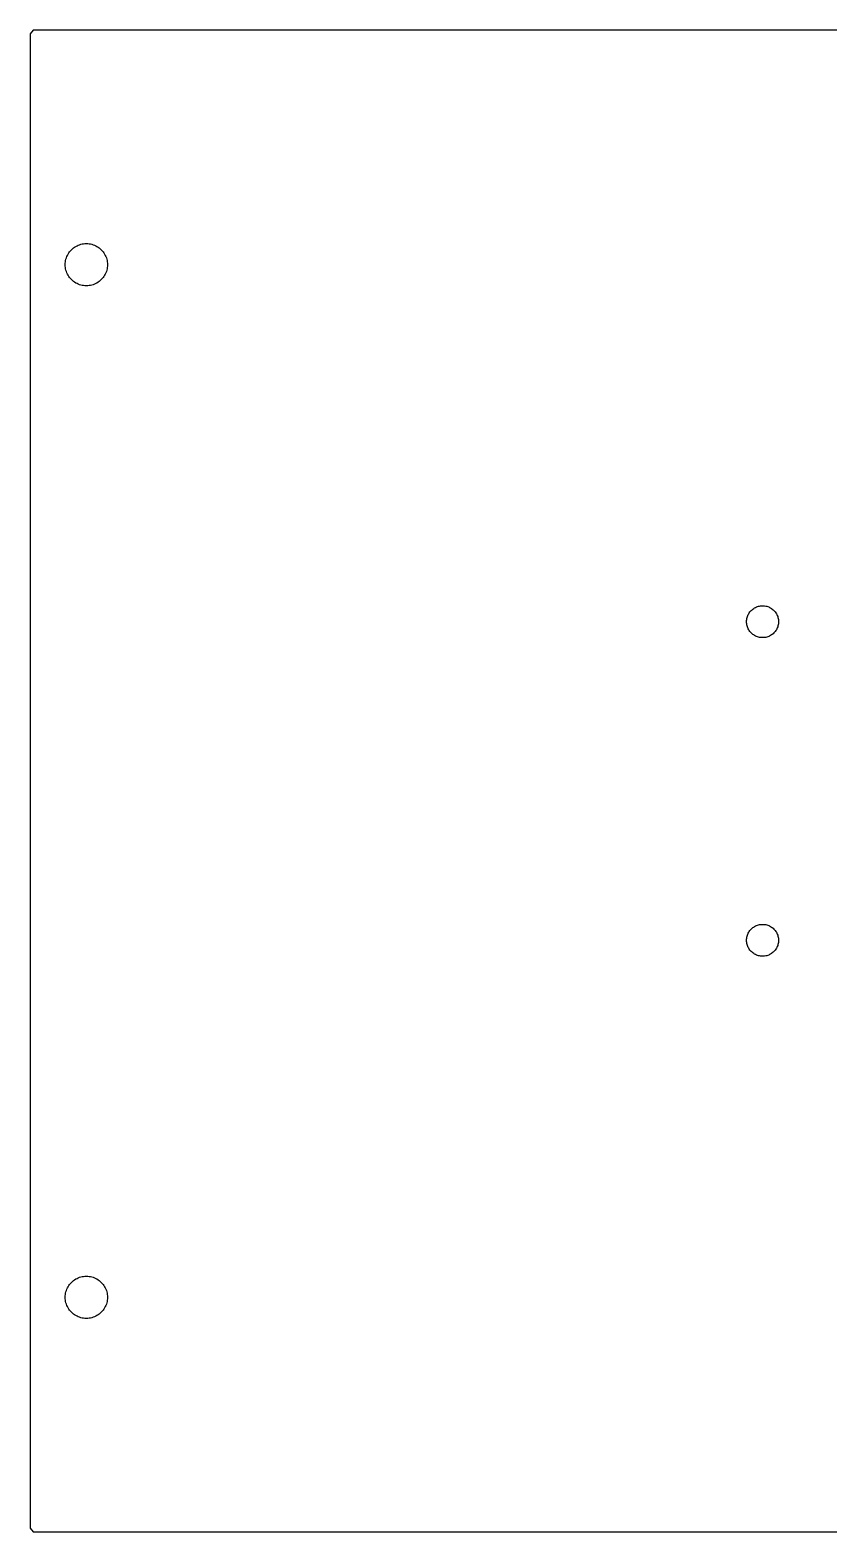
# Model space of a CAD drawing. Header units: metres. Extents: x -95 to 95, y -80 to 80.
# Drawn here: x -95 to -9.9, y -80 to 80 of the extents above; entities that cross this region are included whole.
import ezdxf

# ---------------------------------------------------------------- set-up
doc = ezdxf.new("R2010")
doc.units = ezdxf.units.M

msp = doc.modelspace()

# ---------------------------------------------------------------- linework, layer by layer
for p, q in [((-94.6716, 80), (-95, 79.5999)), ((94.6716, 80), (-94.6716, 80)), ((-95, 79.5999), (-95, -79.5999)), ((-91.018, 55.9951), (-90.9485, 56.125)), ((-90.9485, 56.125), (-90.8708, 56.25)), ((-90.8708, 56.25), (-90.785, 56.3697)), ((-90.785, 56.3697), (-90.6916, 56.4835)), ((-90.6916, 56.4835), (-90.591, 56.591)), ((-90.591, 56.591), (-90.4835, 56.6916)), ((-90.4835, 56.6916), (-90.3697, 56.785)), ((-90.3697, 56.785), (-90.25, 56.8708)), ((-90.25, 56.8708), (-90.125, 56.9485)), ((-90.125, 56.9485), (-89.9951, 57.018)), ((-89.9951, 57.018), (-89.861, 57.0787)), ((-89.861, 57.0787), (-89.7232, 57.1306)), ((-89.7232, 57.1306), (-89.5823, 57.1733)), ((-89.5823, 57.1733), (-89.4389, 57.2068)), ((-89.4389, 57.2068), (-89.2937, 57.2307)), ((-89.2937, 57.2307), (-89.1472, 57.2452)), ((-89.1472, 57.2452), (-89, 57.25)), ((-89, 57.25), (-88.8528, 57.2452)), ((-88.8528, 57.2452), (-88.7063, 57.2307)), ((-88.7063, 57.2307), (-88.561, 57.2068)), ((-88.561, 57.2068), (-88.4176, 57.1733)), ((-88.4176, 57.1733), (-88.2767, 57.1306)), ((-88.2767, 57.1306), (-88.139, 57.0787)), ((-88.139, 57.0787), (-88.0048, 57.018)), ((-88.0048, 57.018), (-87.875, 56.9485)), ((-87.875, 56.9485), (-87.75, 56.8708)), ((-87.75, 56.8708), (-87.6303, 56.785)), ((-87.6303, 56.785), (-87.5165, 56.6916)), ((-87.5165, 56.6916), (-87.409, 56.591)), ((-87.409, 56.591), (-87.3083, 56.4835)), ((-87.3083, 56.4835), (-87.215, 56.3697)), ((-87.215, 56.3697), (-87.1292, 56.25)), ((-87.1292, 56.25), (-87.0514, 56.125)), ((-87.0514, 56.125), (-86.982, 55.9951)), ((-91.25, 55), (-91.2452, 55.1472)), ((-91.2452, 54.8528), (-91.25, 55)), ((-91.2452, 55.1472), (-91.2307, 55.2937)), ((-91.2307, 54.7063), (-91.2452, 54.8528)), ((-91.2307, 55.2937), (-91.2068, 55.4389)), ((-91.2068, 54.561), (-91.2307, 54.7063)), ((-91.2068, 55.4389), (-91.1733, 55.5823)), ((-91.1733, 54.4176), (-91.2068, 54.561)), ((-91.1733, 55.5823), (-91.1306, 55.7232)), ((-91.1306, 54.2767), (-91.1733, 54.4176)), ((-91.1306, 55.7232), (-91.0787, 55.861)), ((-91.0787, 55.861), (-91.018, 55.9951)), ((-86.982, 55.9951), (-86.9213, 55.861)), ((-86.9213, 55.861), (-86.8694, 55.7232)), ((-86.8694, 55.7232), (-86.8267, 55.5823)), ((-86.8267, 54.4176), (-86.8694, 54.2767)), ((-86.8267, 55.5823), (-86.7932, 55.4389)), ((-86.7932, 54.561), (-86.8267, 54.4176)), ((-86.7932, 55.4389), (-86.7692, 55.2937)), ((-86.7692, 54.7063), (-86.7932, 54.561)), ((-86.7692, 55.2937), (-86.7548, 55.1472)), ((-86.7548, 54.8528), (-86.7692, 54.7063)), ((-86.7548, 55.1472), (-86.75, 55)), ((-86.75, 55), (-86.7548, 54.8528)), ((-91.0787, 54.139), (-91.1306, 54.2767)), ((-91.018, 54.0048), (-91.0787, 54.139)), ((-90.9485, 53.875), (-91.018, 54.0048)), ((-90.8708, 53.75), (-90.9485, 53.875)), ((-90.785, 53.6303), (-90.8708, 53.75)), ((-90.6916, 53.5165), (-90.785, 53.6303)), ((-90.591, 53.409), (-90.6916, 53.5165)), ((-90.4835, 53.3083), (-90.591, 53.409)), ((-90.3697, 53.215), (-90.4835, 53.3083)), ((-90.25, 53.1292), (-90.3697, 53.215)), ((-90.125, 53.0514), (-90.25, 53.1292)), ((-89.9951, 52.982), (-90.125, 53.0514)), ((-89.861, 52.9213), (-89.9951, 52.982)), ((-89.7232, 52.8694), (-89.861, 52.9213)), ((-89.5823, 52.8267), (-89.7232, 52.8694)), ((-89.4389, 52.7932), (-89.5823, 52.8267)), ((-88.4176, 52.8267), (-88.561, 52.7932)), ((-88.2767, 52.8694), (-88.4176, 52.8267)), ((-88.139, 52.9213), (-88.2767, 52.8694)), ((-88.0048, 52.982), (-88.139, 52.9213)), ((-87.875, 53.0514), (-88.0048, 52.982)), ((-87.75, 53.1292), (-87.875, 53.0514)), ((-87.6303, 53.215), (-87.75, 53.1292)), ((-87.5165, 53.3083), (-87.6303, 53.215)), ((-87.409, 53.409), (-87.5165, 53.3083)), ((-87.3083, 53.5165), (-87.409, 53.409)), ((-87.215, 53.6303), (-87.3083, 53.5165)), ((-87.1292, 53.75), (-87.215, 53.6303)), ((-87.0514, 53.875), (-87.1292, 53.75)), ((-86.982, 54.0048), (-87.0514, 53.875)), ((-86.9213, 54.139), (-86.982, 54.0048)), ((-86.8694, 54.2767), (-86.9213, 54.139)), ((-89.2937, 52.7692), (-89.4389, 52.7932)), ((-89.1472, 52.7548), (-89.2937, 52.7692)), ((-89, 52.75), (-89.1472, 52.7548)), ((-88.8528, 52.7548), (-89, 52.75)), ((-88.7063, 52.7692), (-88.8528, 52.7548)), ((-88.561, 52.7932), (-88.7063, 52.7692)), ((-18.5803, 17.517), (-18.5412, 17.6211)), ((-18.5412, 17.6211), (-18.4952, 17.7224)), ((-18.4952, 17.7224), (-18.4428, 17.8206)), ((-18.4428, 17.8206), (-18.384, 17.915)), ((-18.384, 17.915), (-18.3193, 18.0054)), ((-18.3193, 18.0054), (-18.2487, 18.0914)), ((-18.2487, 18.0914), (-18.1726, 18.1726)), ((-18.1726, 18.1726), (-18.0914, 18.2487)), ((-18.0914, 18.2487), (-18.0054, 18.3193)), ((-18.0054, 18.3193), (-17.915, 18.384)), ((-17.915, 18.384), (-17.8206, 18.4428)), ((-17.8206, 18.4428), (-17.7224, 18.4952)), ((-17.7224, 18.4952), (-17.6211, 18.5412)), ((-17.6211, 18.5412), (-17.517, 18.5803)), ((-17.517, 18.5803), (-17.4106, 18.6126)), ((-17.4106, 18.6126), (-17.3022, 18.6379)), ((-17.3022, 18.6379), (-17.1924, 18.656)), ((-17.1924, 18.656), (-17.0817, 18.6669)), ((-17.0817, 18.6669), (-16.9706, 18.6706)), ((-16.9706, 18.6706), (-16.8594, 18.6669)), ((-16.8594, 18.6669), (-16.7487, 18.656)), ((-16.7487, 18.656), (-16.6389, 18.6379)), ((-16.6389, 18.6379), (-16.5306, 18.6126)), ((-16.5306, 18.6126), (-16.4241, 18.5803)), ((-16.4241, 18.5803), (-16.32, 18.5412)), ((-16.32, 18.5412), (-16.2187, 18.4952)), ((-16.2187, 18.4952), (-16.1206, 18.4428)), ((-16.1206, 18.4428), (-16.0261, 18.384)), ((-16.0261, 18.384), (-15.9357, 18.3193)), ((-15.9357, 18.3193), (-15.8497, 18.2487)), ((-15.8497, 18.2487), (-15.7685, 18.1726)), ((-15.7685, 18.1726), (-15.6924, 18.0914)), ((-15.6924, 18.0914), (-15.6219, 18.0054)), ((-15.6219, 18.0054), (-15.5571, 17.915)), ((-15.5571, 17.915), (-15.4983, 17.8206)), ((-15.4983, 17.8206), (-15.4459, 17.7224)), ((-15.4459, 17.7224), (-15.4, 17.6211)), ((-15.4, 17.6211), (-15.3608, 17.517)), ((-18.6706, 16.9706), (-18.6669, 17.0817)), ((-18.6669, 16.8594), (-18.6706, 16.9706)), ((-18.6669, 17.0817), (-18.656, 17.1924)), ((-18.656, 16.7487), (-18.6669, 16.8594)), ((-18.656, 17.1924), (-18.6379, 17.3022)), ((-18.6379, 16.6389), (-18.656, 16.7487)), ((-18.6379, 17.3022), (-18.6126, 17.4106)), ((-18.6126, 16.5306), (-18.6379, 16.6389)), ((-18.6126, 17.4106), (-18.5803, 17.517)), ((-18.5803, 16.4241), (-18.6126, 16.5306)), ((-18.5412, 16.32), (-18.5803, 16.4241)), ((-18.4952, 16.2187), (-18.5412, 16.32)), ((-18.4428, 16.1206), (-18.4952, 16.2187)), ((-18.384, 16.0261), (-18.4428, 16.1206)), ((-18.3193, 15.9357), (-18.384, 16.0261)), ((-15.5571, 16.0261), (-15.6219, 15.9357)), ((-15.4983, 16.1206), (-15.5571, 16.0261)), ((-15.4459, 16.2187), (-15.4983, 16.1206)), ((-15.4, 16.32), (-15.4459, 16.2187)), ((-15.3608, 16.4241), (-15.4, 16.32)), ((-15.3608, 17.517), (-15.3285, 17.4106)), ((-15.3285, 16.5306), (-15.3608, 16.4241)), ((-15.3285, 17.4106), (-15.3032, 17.3022)), ((-15.3032, 16.6389), (-15.3285, 16.5306)), ((-15.3032, 17.3022), (-15.2851, 17.1924)), ((-15.2851, 16.7487), (-15.3032, 16.6389)), ((-15.2851, 17.1924), (-15.2742, 17.0817)), ((-15.2742, 16.8594), (-15.2851, 16.7487)), ((-15.2742, 17.0817), (-15.2706, 16.9706)), ((-15.2706, 16.9706), (-15.2742, 16.8594)), ((-18.2487, 15.8497), (-18.3193, 15.9357)), ((-18.1726, 15.7685), (-18.2487, 15.8497)), ((-18.0914, 15.6924), (-18.1726, 15.7685)), ((-18.0054, 15.6219), (-18.0914, 15.6924)), ((-17.915, 15.5571), (-18.0054, 15.6219)), ((-17.8206, 15.4983), (-17.915, 15.5571)), ((-17.7224, 15.4459), (-17.8206, 15.4983)), ((-17.6211, 15.4), (-17.7224, 15.4459)), ((-17.517, 15.3608), (-17.6211, 15.4)), ((-17.4106, 15.3285), (-17.517, 15.3608)), ((-17.3022, 15.3032), (-17.4106, 15.3285)), ((-17.1924, 15.2851), (-17.3022, 15.3032)), ((-17.0817, 15.2742), (-17.1924, 15.2851)), ((-16.9706, 15.2706), (-17.0817, 15.2742)), ((-16.8594, 15.2742), (-16.9706, 15.2706)), ((-16.7487, 15.2851), (-16.8594, 15.2742)), ((-16.6389, 15.3032), (-16.7487, 15.2851)), ((-16.5306, 15.3285), (-16.6389, 15.3032)), ((-16.4241, 15.3608), (-16.5306, 15.3285)), ((-16.32, 15.4), (-16.4241, 15.3608)), ((-16.2187, 15.4459), (-16.32, 15.4)), ((-16.1206, 15.4983), (-16.2187, 15.4459)), ((-16.0261, 15.5571), (-16.1206, 15.4983)), ((-15.9357, 15.6219), (-16.0261, 15.5571)), ((-15.8497, 15.6924), (-15.9357, 15.6219)), ((-15.7685, 15.7685), (-15.8497, 15.6924)), ((-15.6924, 15.8497), (-15.7685, 15.7685)), ((-15.6219, 15.9357), (-15.6924, 15.8497)), ((-18.384, -16.0261), (-18.3193, -15.9357)), ((-18.3193, -15.9357), (-18.2487, -15.8497)), ((-18.2487, -15.8497), (-18.1726, -15.7685)), ((-18.1726, -15.7685), (-18.0914, -15.6924)), ((-18.0914, -15.6924), (-18.0054, -15.6219)), ((-18.0054, -15.6219), (-17.915, -15.5571)), ((-17.915, -15.5571), (-17.8206, -15.4983)), ((-17.8206, -15.4983), (-17.7224, -15.4459)), ((-17.7224, -15.4459), (-17.6211, -15.4)), ((-17.6211, -15.4), (-17.517, -15.3608)), ((-17.517, -15.3608), (-17.4106, -15.3285)), ((-17.4106, -15.3285), (-17.3022, -15.3032)), ((-17.3022, -15.3032), (-17.1924, -15.2851)), ((-17.1924, -15.2851), (-17.0817, -15.2742)), ((-17.0817, -15.2742), (-16.9706, -15.2706)), ((-16.9706, -15.2706), (-16.8594, -15.2742)), ((-16.8594, -15.2742), (-16.7487, -15.2851)), ((-16.7487, -15.2851), (-16.6389, -15.3032)), ((-16.6389, -15.3032), (-16.5306, -15.3285)), ((-16.5306, -15.3285), (-16.4241, -15.3608)), ((-16.4241, -15.3608), (-16.32, -15.4)), ((-16.32, -15.4), (-16.2187, -15.4459)), ((-16.2187, -15.4459), (-16.1206, -15.4983)), ((-16.1206, -15.4983), (-16.0261, -15.5571)), ((-16.0261, -15.5571), (-15.9357, -15.6219)), ((-15.9357, -15.6219), (-15.8497, -15.6924)), ((-15.8497, -15.6924), (-15.7685, -15.7685)), ((-15.7685, -15.7685), (-15.6924, -15.8497)), ((-15.6924, -15.8497), (-15.6219, -15.9357)), ((-15.6219, -15.9357), (-15.5571, -16.0261)), ((-18.6706, -16.9706), (-18.6669, -16.8594)), ((-18.6669, -17.0817), (-18.6706, -16.9706)), ((-18.6669, -16.8594), (-18.656, -16.7487)), ((-18.656, -17.1924), (-18.6669, -17.0817)), ((-18.656, -16.7487), (-18.6379, -16.6389)), ((-18.6379, -17.3022), (-18.656, -17.1924)), ((-18.6379, -16.6389), (-18.6126, -16.5306)), ((-18.6126, -17.4106), (-18.6379, -17.3022)), ((-18.6126, -16.5306), (-18.5803, -16.4241)), ((-18.5803, -17.517), (-18.6126, -17.4106)), ((-18.5803, -16.4241), (-18.5412, -16.32)), ((-18.5412, -17.6211), (-18.5803, -17.517)), ((-18.5412, -16.32), (-18.4952, -16.2187)), ((-18.4952, -16.2187), (-18.4428, -16.1206)), ((-18.4428, -16.1206), (-18.384, -16.0261)), ((-15.5571, -16.0261), (-15.4983, -16.1206)), ((-15.4983, -16.1206), (-15.4459, -16.2187)), ((-15.4459, -16.2187), (-15.4, -16.32)), ((-15.4, -16.32), (-15.3608, -16.4241)), ((-15.3608, -17.517), (-15.4, -17.6211)), ((-15.3608, -16.4241), (-15.3285, -16.5306)), ((-15.3285, -17.4106), (-15.3608, -17.517)), ((-15.3285, -16.5306), (-15.3032, -16.6389)), ((-15.3032, -17.3022), (-15.3285, -17.4106)), ((-15.3032, -16.6389), (-15.2851, -16.7487)), ((-15.2851, -17.1924), (-15.3032, -17.3022)), ((-15.2851, -16.7487), (-15.2742, -16.8594)), ((-15.2742, -17.0817), (-15.2851, -17.1924)), ((-15.2742, -16.8594), (-15.2706, -16.9706)), ((-15.2706, -16.9706), (-15.2742, -17.0817)), ((-18.4952, -17.7224), (-18.5412, -17.6211)), ((-18.4428, -17.8206), (-18.4952, -17.7224)), ((-18.384, -17.915), (-18.4428, -17.8206)), ((-18.3193, -18.0054), (-18.384, -17.915)), ((-18.2487, -18.0914), (-18.3193, -18.0054)), ((-18.1726, -18.1726), (-18.2487, -18.0914)), ((-18.0914, -18.2487), (-18.1726, -18.1726)), ((-18.0054, -18.3193), (-18.0914, -18.2487)), ((-17.915, -18.384), (-18.0054, -18.3193)), ((-17.8206, -18.4428), (-17.915, -18.384)), ((-17.7224, -18.4952), (-17.8206, -18.4428)), ((-17.6211, -18.5412), (-17.7224, -18.4952)), ((-17.517, -18.5803), (-17.6211, -18.5412)), ((-17.4106, -18.6126), (-17.517, -18.5803)), ((-17.3022, -18.6379), (-17.4106, -18.6126)), ((-17.1924, -18.656), (-17.3022, -18.6379)), ((-17.0817, -18.6669), (-17.1924, -18.656)), ((-16.9706, -18.6706), (-17.0817, -18.6669)), ((-16.8594, -18.6669), (-16.9706, -18.6706)), ((-16.7487, -18.656), (-16.8594, -18.6669)), ((-16.6389, -18.6379), (-16.7487, -18.656)), ((-16.5306, -18.6126), (-16.6389, -18.6379)), ((-16.4241, -18.5803), (-16.5306, -18.6126)), ((-16.32, -18.5412), (-16.4241, -18.5803)), ((-16.2187, -18.4952), (-16.32, -18.5412)), ((-16.1206, -18.4428), (-16.2187, -18.4952)), ((-16.0261, -18.384), (-16.1206, -18.4428)), ((-15.9357, -18.3193), (-16.0261, -18.384)), ((-15.8497, -18.2487), (-15.9357, -18.3193)), ((-15.7685, -18.1726), (-15.8497, -18.2487)), ((-15.6924, -18.0914), (-15.7685, -18.1726)), ((-15.6219, -18.0054), (-15.6924, -18.0914)), ((-15.5571, -17.915), (-15.6219, -18.0054)), ((-15.4983, -17.8206), (-15.5571, -17.915)), ((-15.4459, -17.7224), (-15.4983, -17.8206)), ((-15.4, -17.6211), (-15.4459, -17.7224)), ((-89.5823, -52.8267), (-89.4389, -52.7932)), ((-89.4389, -52.7932), (-89.2937, -52.7692)), ((-89.2937, -52.7692), (-89.1472, -52.7548)), ((-89.1472, -52.7548), (-89, -52.75)), ((-89, -52.75), (-88.8528, -52.7548)), ((-88.8528, -52.7548), (-88.7063, -52.7692)), ((-88.7063, -52.7692), (-88.561, -52.7932)), ((-88.561, -52.7932), (-88.4176, -52.8267)), ((-91.1733, -54.4176), (-91.1306, -54.2767)), ((-91.1306, -54.2767), (-91.0787, -54.139)), ((-91.0787, -54.139), (-91.018, -54.0048)), ((-91.018, -54.0048), (-90.9485, -53.875)), ((-90.9485, -53.875), (-90.8708, -53.75)), ((-90.8708, -53.75), (-90.785, -53.6303)), ((-90.785, -53.6303), (-90.6916, -53.5165)), ((-90.6916, -53.5165), (-90.591, -53.409)), ((-90.591, -53.409), (-90.4835, -53.3083)), ((-90.4835, -53.3083), (-90.3697, -53.215)), ((-90.3697, -53.215), (-90.25, -53.1292)), ((-90.25, -53.1292), (-90.125, -53.0514)), ((-90.125, -53.0514), (-89.9951, -52.982)), ((-89.9951, -52.982), (-89.861, -52.9213)), ((-89.861, -52.9213), (-89.7232, -52.8694)), ((-89.7232, -52.8694), (-89.5823, -52.8267)), ((-88.4176, -52.8267), (-88.2767, -52.8694)), ((-88.2767, -52.8694), (-88.139, -52.9213)), ((-88.139, -52.9213), (-88.0048, -52.982)), ((-88.0048, -52.982), (-87.875, -53.0514)), ((-87.875, -53.0514), (-87.75, -53.1292)), ((-87.75, -53.1292), (-87.6303, -53.215)), ((-87.6303, -53.215), (-87.5165, -53.3083)), ((-87.5165, -53.3083), (-87.409, -53.409)), ((-87.409, -53.409), (-87.3083, -53.5165)), ((-87.3083, -53.5165), (-87.215, -53.6303)), ((-87.215, -53.6303), (-87.1292, -53.75)), ((-87.1292, -53.75), (-87.0514, -53.875)), ((-87.0514, -53.875), (-86.982, -54.0048)), ((-86.982, -54.0048), (-86.9213, -54.139)), ((-86.9213, -54.139), (-86.8694, -54.2767)), ((-86.8694, -54.2767), (-86.8267, -54.4176)), ((-91.25, -55), (-91.2452, -54.8528)), ((-91.2452, -55.1472), (-91.25, -55)), ((-91.2452, -54.8528), (-91.2307, -54.7063)), ((-91.2307, -55.2937), (-91.2452, -55.1472)), ((-91.2307, -54.7063), (-91.2068, -54.561)), ((-91.2068, -55.4389), (-91.2307, -55.2937)), ((-91.2068, -54.561), (-91.1733, -54.4176)), ((-91.1733, -55.5823), (-91.2068, -55.4389)), ((-91.1306, -55.7232), (-91.1733, -55.5823)), ((-91.0787, -55.861), (-91.1306, -55.7232)), ((-91.018, -55.9951), (-91.0787, -55.861)), ((-90.9485, -56.125), (-91.018, -55.9951)), ((-86.982, -55.9951), (-87.0514, -56.125)), ((-86.9213, -55.861), (-86.982, -55.9951)), ((-86.8694, -55.7232), (-86.9213, -55.861)), ((-86.8267, -55.5823), (-86.8694, -55.7232)), ((-86.8267, -54.4176), (-86.7932, -54.561)), ((-86.7932, -55.4389), (-86.8267, -55.5823)), ((-86.7932, -54.561), (-86.7692, -54.7063)), ((-86.7692, -55.2937), (-86.7932, -55.4389)), ((-86.7692, -54.7063), (-86.7548, -54.8528)), ((-86.7548, -55.1472), (-86.7692, -55.2937)), ((-86.7548, -54.8528), (-86.75, -55)), ((-86.75, -55), (-86.7548, -55.1472)), ((-90.8708, -56.25), (-90.9485, -56.125)), ((-90.785, -56.3697), (-90.8708, -56.25)), ((-90.6916, -56.4835), (-90.785, -56.3697)), ((-90.591, -56.591), (-90.6916, -56.4835)), ((-90.4835, -56.6916), (-90.591, -56.591)), ((-90.3697, -56.785), (-90.4835, -56.6916)), ((-90.25, -56.8708), (-90.3697, -56.785)), ((-90.125, -56.9485), (-90.25, -56.8708)), ((-89.9951, -57.018), (-90.125, -56.9485)), ((-89.861, -57.0787), (-89.9951, -57.018)), ((-89.7232, -57.1306), (-89.861, -57.0787)), ((-89.5823, -57.1733), (-89.7232, -57.1306)), ((-89.4389, -57.2068), (-89.5823, -57.1733)), ((-89.2937, -57.2307), (-89.4389, -57.2068)), ((-89.1472, -57.2452), (-89.2937, -57.2307)), ((-89, -57.25), (-89.1472, -57.2452)), ((-88.8528, -57.2452), (-89, -57.25)), ((-88.7063, -57.2307), (-88.8528, -57.2452)), ((-88.561, -57.2068), (-88.7063, -57.2307)), ((-88.4176, -57.1733), (-88.561, -57.2068)), ((-88.2767, -57.1306), (-88.4176, -57.1733)), ((-88.139, -57.0787), (-88.2767, -57.1306)), ((-88.0048, -57.018), (-88.139, -57.0787)), ((-87.875, -56.9485), (-88.0048, -57.018)), ((-87.75, -56.8708), (-87.875, -56.9485)), ((-87.6303, -56.785), (-87.75, -56.8708)), ((-87.5165, -56.6916), (-87.6303, -56.785)), ((-87.409, -56.591), (-87.5165, -56.6916)), ((-87.3083, -56.4835), (-87.409, -56.591)), ((-87.215, -56.3697), (-87.3083, -56.4835)), ((-87.1292, -56.25), (-87.215, -56.3697)), ((-87.0514, -56.125), (-87.1292, -56.25)), ((-95, -79.5999), (-94.6716, -80)), ((-94.6716, -80), (94.6716, -80))]:
    msp.add_line(p, q)

doc.saveas('drawing.dxf')
